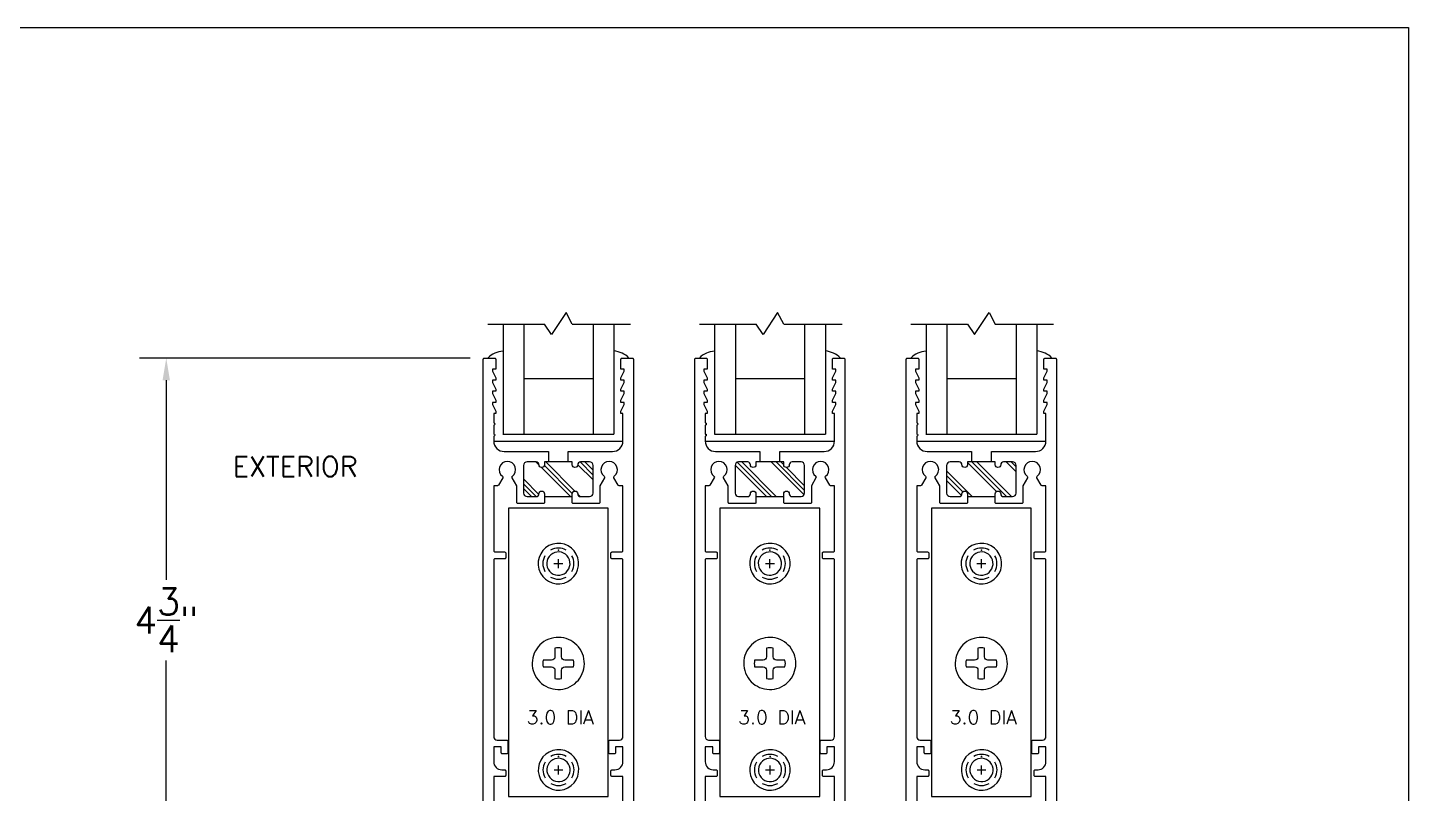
# Model space of a CAD drawing. Extents: x 0 to 79.8, y 0 to 38.2.
# Drawn here: x 17.3 to 29.75, y 31.35 to 38.25 of the extents above; entities that cross this region are included whole.
import ezdxf
from ezdxf.enums import TextEntityAlignment as Align

# ---------------------------------------------------------------- set-up
doc = ezdxf.new("R2010")
doc.units = 0
doc.header["$MEASUREMENT"] = 0
doc.layers.get('0').update_dxf_attribs({"linetype": 'CONTINUOUS'})
doc.layers.get('DEFPOINTS').update_dxf_attribs({"color": 1, "linetype": 'CONTINUOUS'})
for name, color, linetype in [('GLASS-VINYL', 7, 'CONTINUOUS'), ('HARDWARE', 7, 'CONTINUOUS'), ('TEXT', 7, 'CONTINUOUS'), ('TITLE-BLOCK', 7, 'CONTINUOUS'), ('VENT', 5, 'CONTINUOUS')]:
    doc.layers.add(name, color=color, linetype=linetype)
doc.layers.add('VP', color=40, linetype='CONTINUOUS', plot=False)
doc.styles.get("Standard").update_dxf_attribs({"font": 'simplex.shx'})
doc.dimstyles.new('QUARTER HORIZONTAL', dxfattribs={"dimscale": 4, "dimtxt": 0.06, "dimasz": 0.05, "dimexe": 0.06, "dimexo": 0.032, "dimgap": 0.021, "dimtad": 0, "dimtih": 1, "dimtoh": 1, "dimdec": 4, "dimzin": 4, "dimdsep": 46, "dimlunit": 5, "dimtxsty": 'Standard', "dimcen": 0.09, "dimadec": 0, "dimazin": 1, "dimtfac": 1, "dimtdec": 4, "dimtofl": 0, "dimtmove": 0, "dimatfit": 3, "dimfxl": 0, "dimtolj": 1, "dimtzin": 0, "dimarcsym": 0})

# ---------------------------------------------------------------- blocks, each defined once
blk = doc.blocks.new('*D208')
at = {"layer": 'DEFPOINTS', "color": 0}
for p in [(18.547, 35.27), (21.416, 35.27), (19.812, 30.542)]:
    blk.add_point(p, dxfattribs=at)
at = {"layer": 'TITLE-BLOCK', "color": 0, "lineweight": -2}
for p, q in [((21.288, 35.27), (18.307, 35.27)), ((18.547, 35.07), (18.547, 33.27)), ((18.547, 30.742), (18.547, 32.542)), ((19.684, 30.542), (18.307, 30.542))]:
    blk.add_line(p, q, dxfattribs=at)
at = {"layer": 'TITLE-BLOCK', "color": 0}
for points in [[(18.514, 35.07), (18.58, 35.07), (18.547, 35.27)], [(18.514, 30.742), (18.58, 30.742), (18.547, 30.542)]]:
    blk.add_solid(points, dxfattribs=at)
at = {"layer": 'TITLE-BLOCK', "color": 0, "insert": (18.547, 32.906), "char_height": 0.24, "attachment_point": 5}
blk.add_mtext('\\A1;4{\\H1x;\\S3/4;}"', dxfattribs=at)
blk = doc.blocks.new('3310-Thermal Mammoth B Rail')
at = {"linetype": 'Continuous'}
h = blk.add_hatch(dxfattribs=at)
h.set_pattern_fill('PLAST', angle=45, style=0)
h.paths.add_polyline_path([(-0.15, 0.324), (-0.151, 0.324, -0.414214), (-0.175, 0.348), (-0.175, 0.374), (-0.282, 0.374, 0.414214), (-0.313, 0.343), (-0.313, 0.093, 0.414214), (-0.282, 0.062), (-0.2, 0.062, 0.414214), (-0.175, 0.087), (-0.175, 0.088, -0.414214), (-0.151, 0.112), (-0.15, 0.112, -0.414214), (-0.125, 0.087), (-0.125, 0.062), (0.125, 0.062), (0.125, 0.087, -0.414214), (0.15, 0.112), (0.151, 0.112, -0.414214), (0.175, 0.088), (0.175, 0.087, 0.414214), (0.2, 0.062), (0.282, 0.062, 0.414214), (0.313, 0.093), (0.313, 0.343, 0.414214), (0.282, 0.374), (0.175, 0.374), (0.175, 0.348, -0.414214), (0.151, 0.324), (0.15, 0.324, -0.414214), (0.125, 0.349), (0.125, 0.374), (-0.125, 0.374), (-0.125, 0.349, -0.414214)])
at = {"color": 7}
for p, q in [((-0.125, 0.374), (0.125, 0.374)), ((0.125, 0.062), (-0.125, 0.062))]:
    blk.add_line(p, q, dxfattribs=at)
at = {"ltscale": 0.25}
blk.add_lwpolyline([(-0.089, 0.374), (-0.089, 0.468), (-0.488, 0.468, -0.414214), (-0.582, 0.562), (-0.582, 0.811), (-0.564, 0.811), (-0.564, 0.831), (-0.594, 0.891), (-0.594, 0.911), (-0.564, 0.911), (-0.564, 0.931), (-0.594, 0.991), (-0.594, 1.011), (-0.564, 1.011), (-0.564, 1.031), (-0.594, 1.091), (-0.594, 1.111), (-0.564, 1.111), (-0.564, 1.131), (-0.594, 1.191), (-0.594, 1.211), (-0.564, 1.211), (-0.564, 1.301, 0.414214), (-0.574, 1.311), (-0.666, 1.311, 0.414214), (-0.676, 1.301), (-0.676, -3.96, 0.414214), (-0.666, -3.97), (-0.592, -3.97, 0.414214), (-0.582, -3.96), (-0.582, -2.462), (-0.484, -2.462, 0.414214), (-0.474, -2.452), (-0.474, -2.41, 0.414214), (-0.484, -2.4), (-0.51, -2.4, -0.414214), (-0.582, -2.328), (-0.582, -2.195), (-0.514, -2.195), (-0.514, -2.248, 0.414214), (-0.504, -2.258), (-0.464, -2.258, 0.414214), (-0.454, -2.248), (-0.454, -2.143, 0.414214), (-0.464, -2.133), (-0.551, -2.133, -0.414214), (-0.582, -2.102), (-0.582, -0.509, -0.414214), (-0.572, -0.499), (-0.484, -0.499, 0.414214), (-0.474, -0.489), (-0.474, -0.447, 0.414214), (-0.484, -0.437), (-0.572, -0.437, -0.414214), (-0.582, -0.427), (-0.582, 0.16), (-0.547, 0.16, 0.267949), (-0.539, 0.165), (-0.5, 0.232, 0.380082), (-0.502, 0.245, -3.00994), (-0.413, 0.245, 0.380082), (-0.415, 0.232), (-0.374, 0.16), (-0.374, 0.01, 0.414214), (-0.364, 0), (-0.134, 0, 0.414214), (-0.124, 0.01), (-0.124, 0.087, 0.414214), (-0.149, 0.112, 0.414214), (-0.174, 0.087, -0.414214), (-0.199, 0.062), (-0.281, 0.062, -0.414214), (-0.312, 0.093), (-0.312, 0.343, -0.414214), (-0.281, 0.374), (-0.199, 0.374, -0.414214), (-0.174, 0.349, 0.414214), (-0.149, 0.324, 0.414214), (-0.124, 0.349), (-0.124, 0.374), (0.001, 0.374), (0.126, 0.374), (0.126, 0.349, 0.414214), (0.151, 0.324, 0.414214), (0.176, 0.349, -0.414214), (0.201, 0.374), (0.283, 0.374, -0.414214), (0.314, 0.343), (0.314, 0.093, -0.414214), (0.283, 0.062), (0.201, 0.062, -0.414214), (0.176, 0.087, 0.414214), (0.151, 0.112, 0.414214), (0.126, 0.087), (0.126, 0.01, 0.414214), (0.136, 0), (0.366, 0, 0.414214), (0.376, 0.01), (0.376, 0.16), (0.418, 0.232, 0.380082), (0.416, 0.245, -3.00994), (0.505, 0.245, 0.380082), (0.503, 0.232), (0.542, 0.165, 0.267949), (0.55, 0.16), (0.584, 0.16), (0.584, -0.427, -0.414214), (0.574, -0.437), (0.486, -0.437, 0.414214), (0.476, -0.447), (0.476, -0.489, 0.414214), (0.486, -0.499), (0.574, -0.499, -0.414214), (0.584, -0.509), (0.584, -2.102, -0.414214), (0.553, -2.133), (0.466, -2.133, 0.414214), (0.456, -2.143), (0.456, -2.248, 0.414214), (0.466, -2.258), (0.506, -2.258, 0.414214), (0.516, -2.248), (0.516, -2.195), (0.584, -2.195), (0.584, -2.328, -0.414214), (0.512, -2.4), (0.486, -2.4, 0.414214), (0.476, -2.41), (0.476, -2.452, 0.414214), (0.486, -2.462), (0.584, -2.462), (0.584, -3.96, 0.414214), (0.594, -3.97), (0.668, -3.97, 0.414214), (0.678, -3.96), (0.678, 1.301, 0.414214), (0.668, 1.311), (0.576, 1.311, 0.414214), (0.566, 1.301), (0.566, 1.211), (0.596, 1.211), (0.596, 1.191), (0.566, 1.131), (0.566, 1.111), (0.596, 1.111), (0.596, 1.091), (0.566, 1.031), (0.566, 1.011), (0.596, 1.011), (0.596, 0.991), (0.566, 0.931), (0.566, 0.911), (0.596, 0.911), (0.596, 0.891), (0.566, 0.831), (0.566, 0.811), (0.584, 0.811), (0.584, 0.726, 1), (0.584, 0.706), (0.584, 0.626, 1), (0.584, 0.606), (0.584, 0.562, -0.414214), (0.49, 0.468), (0.091, 0.468), (0.091, 0.374)], format="xyb", dxfattribs=at)

msp = doc.modelspace()

# ---------------------------------------------------------------- linework, layer by layer
at = {"layer": 'GLASS-VINYL'}
for p, q in [((22.1535342, 35.6787758), (22.0230211, 35.4822485)), ((22.209346, 35.5745099), (22.1535342, 35.6787758)), ((24.0615342, 35.6787758), (23.9310211, 35.4822485)), ((24.117346, 35.5745099), (24.0615342, 35.6787758)), ((21.4489958, 35.5745099), (21.959346, 35.5745099)), ((21.585386, 35.5745099), (21.585386, 34.5840498)), ((21.772886, 35.5745099), (21.772886, 34.5840498)), ((22.0230211, 35.4822485), (21.959346, 35.5745099)), ((22.209346, 35.5745099), (22.7358644, 35.5745099)), ((22.397886, 35.5745099), (22.397886, 34.5840498)), ((22.585386, 35.5745099), (22.585386, 34.5840498)), ((23.3569958, 35.5745099), (23.867346, 35.5745099)), ((23.493386, 35.5745099), (23.493386, 34.5840498)), ((23.680886, 35.5745099), (23.680886, 34.5840498)), ((23.9310211, 35.4822485), (23.867346, 35.5745099)), ((24.117346, 35.5745099), (24.6438644, 35.5745099)), ((24.305886, 35.5745099), (24.305886, 34.5840498)), ((24.493386, 35.5745099), (24.493386, 34.5840498)), ((25.401386, 35.5745114), (25.401386, 34.5840512)), ((25.588886, 35.5745114), (25.588886, 34.5840512)), ((26.213886, 35.5745114), (26.213886, 34.5840512)), ((26.401386, 35.5745114), (26.401386, 34.5840512)), ((21.7719189, 35.0842196), (22.3969189, 35.0842196)), ((23.6799189, 35.0842196), (24.3049189, 35.0842196)), ((25.5879189, 35.0842211), (26.2129189, 35.0842211)), ((21.5043878, 34.5216498), (22.6643772, 34.5216498)), ((21.5844189, 34.5840498), (22.5844189, 34.5840498)), ((23.4123878, 34.5216498), (24.5723772, 34.5216498)), ((23.4924189, 34.5840498), (24.4924189, 34.5840498)), ((25.3203878, 34.5216512), (26.4803772, 34.5216512)), ((25.4004189, 34.5840512), (26.4004189, 34.5840512))]:
    msp.add_line(p, q, dxfattribs=at)
msp.add_lwpolyline([(25.2649958, 35.5745099), (25.775346, 35.5745099), (25.8390211, 35.4822485), (25.9695342, 35.6787758), (26.025346, 35.5745099), (26.5518644, 35.5745099)], dxfattribs=at)
for centre, start, end in [((21.6007286, 35.1135893), 94.28075472, 134.25264231), ((22.5660679, 35.1156916), 44.93562748, 85.18225687), ((23.5087286, 35.1135893), 94.28075472, 134.25264231), ((24.4740679, 35.1156916), 44.93562748, 85.18225687), ((25.4167286, 35.1135908), 94.28075472, 134.25264231), ((26.3820679, 35.1156931), 44.93562748, 85.18225687)]:
    msp.add_arc(centre, 0.2185, start, end, dxfattribs=at)
at = {"layer": 'HARDWARE', "linetype": 'Continuous'}
for p, q in [((22.0443816, 33.4170213), (22.1243816, 33.4170213)), ((22.0843816, 33.3770213), (22.0843816, 33.4570213)), ((23.9523816, 33.4170213), (24.0323816, 33.4170213)), ((23.9923816, 33.3770213), (23.9923816, 33.4570213)), ((25.8603816, 33.4170227), (25.9403816, 33.4170227)), ((25.9003816, 33.3770227), (25.9003816, 33.4570227)), ((22.0453152, 31.5570213), (22.1253152, 31.5570213)), ((22.0853152, 31.5170213), (22.0853152, 31.5970213)), ((23.9533152, 31.5570213), (24.0333152, 31.5570213)), ((23.9933152, 31.5170213), (23.9933152, 31.5970213)), ((25.8613152, 31.5570227), (25.9413152, 31.5570227)), ((25.9013152, 31.5170227), (25.9013152, 31.5970227))]:
    msp.add_line(p, q, dxfattribs=at)
at = {"layer": 'HARDWARE', "color": 7}
for points in [[(21.6334143, 33.9170213), (21.6334143, 31.3170213), (22.5334143, 31.3170213), (22.5334143, 33.9170213)], [(23.5414143, 33.9170213), (23.5414143, 31.3170213), (24.4414143, 31.3170213), (24.4414143, 33.9170213)], [(25.4494143, 33.9170227), (25.4494143, 31.3170227), (26.3494143, 31.3170227), (26.3494143, 33.9170227)]]:
    msp.add_lwpolyline(points, close=True, dxfattribs=at)
for points in [[(22.1134143, 32.3799975), (22.1134143, 32.4570213, -0.4142135624), (22.1434143, 32.4870213), (22.2204381, 32.4870213, 0.1081887187), (22.2204381, 32.5470213), (22.1434143, 32.5470213, -0.4142135624), (22.1134143, 32.5770213), (22.1134143, 32.654045, 0.1081887187), (22.0534143, 32.654045), (22.0534143, 32.5770213, -0.4142135624), (22.0234143, 32.5470213), (21.9463905, 32.5470213, 0.1081887187), (21.9463905, 32.4870213), (22.0234143, 32.4870213, -0.4142135624), (22.0534143, 32.4570213), (22.0534143, 32.3799975, 0.1081887187)], [(24.0214143, 32.3799975), (24.0214143, 32.4570213, -0.4142135624), (24.0514143, 32.4870213), (24.1284381, 32.4870213, 0.1081887187), (24.1284381, 32.5470213), (24.0514143, 32.5470213, -0.4142135624), (24.0214143, 32.5770213), (24.0214143, 32.654045, 0.1081887187), (23.9614143, 32.654045), (23.9614143, 32.5770213, -0.4142135624), (23.9314143, 32.5470213), (23.8543905, 32.5470213, 0.1081887187), (23.8543905, 32.4870213), (23.9314143, 32.4870213, -0.4142135624), (23.9614143, 32.4570213), (23.9614143, 32.3799975, 0.1081887187)], [(25.9294143, 32.3799989), (25.9294143, 32.4570227, -0.4142135624), (25.9594143, 32.4870227), (26.0364381, 32.4870227, 0.1081887187), (26.0364381, 32.5470227), (25.9594143, 32.5470227, -0.4142135624), (25.9294143, 32.5770227), (25.9294143, 32.6540465, 0.1081887187), (25.8694143, 32.6540465), (25.8694143, 32.5770227, -0.4142135624), (25.8394143, 32.5470227), (25.7623905, 32.5470227, 0.1081887187), (25.7623905, 32.4870227), (25.8394143, 32.4870227, -0.4142135624), (25.8694143, 32.4570227), (25.8694143, 32.3799989, 0.1081887187)]]:
    msp.add_lwpolyline(points, format="xyb", close=True, dxfattribs=at)
for centre, radius, start, end in [((22.0843816, 33.4170213), 0.1825025, 106.16900077, 106.13779483), ((22.0843816, 33.4170213), 0.1050014, 131.02314116, 130.98281179), ((23.9923816, 33.4170213), 0.1825025, 106.16900077, 106.13779483), ((23.9923816, 33.4170213), 0.1050014, 131.02314116, 130.98281179), ((25.9003816, 33.4170227), 0.1825025, 106.16900077, 106.13779483), ((25.9003816, 33.4170227), 0.1050014, 131.02314116, 130.98281179), ((22.0834143, 32.5170213), 0.2350019, 117.46680488, 117.43087992), ((23.9914143, 32.5170213), 0.2350019, 117.46680488, 117.43087992), ((25.8994143, 32.5170227), 0.2350019, 117.46680488, 117.43087992), ((22.0853152, 31.5570213), 0.1825025, 106.16900077, 106.13779483), ((22.0853152, 31.5570213), 0.1050014, 131.02314116, 130.98281179), ((23.9933152, 31.5570213), 0.1825025, 106.16900077, 106.13779483), ((23.9933152, 31.5570213), 0.1050014, 131.02314116, 130.98281179), ((25.9013152, 31.5570227), 0.1825025, 106.16900077, 106.13779483), ((25.9013152, 31.5570227), 0.1050014, 131.02314116, 130.98281179)]:
    msp.add_arc(centre, radius, start, end, dxfattribs=at)
at = {"layer": 'HARDWARE', "color": 7, "linetype": 'Continuous'}
for centre, start, end in [((22.0843816, 33.4170213), 60, 120), ((23.9923816, 33.4170213), 60, 120), ((25.9003816, 33.4170227), 60, 120), ((22.0843816, 33.4170213), 150, 210), ((22.0843816, 33.4170213), 330, 30), ((23.9923816, 33.4170213), 150, 210), ((23.9923816, 33.4170213), 330, 30), ((25.9003816, 33.4170227), 150, 210), ((25.9003816, 33.4170227), 330, 30), ((22.0843816, 33.4170213), 240, 300), ((23.9923816, 33.4170213), 240, 300), ((25.9003816, 33.4170227), 240, 300), ((22.0853152, 31.5570213), 60, 120), ((23.9933152, 31.5570213), 60, 120), ((25.9013152, 31.5570227), 60, 120), ((22.0853152, 31.5570213), 150, 210), ((22.0853152, 31.5570213), 330, 30), ((23.9933152, 31.5570213), 150, 210), ((23.9933152, 31.5570213), 330, 30), ((25.9013152, 31.5570227), 150, 210), ((25.9013152, 31.5570227), 330, 30), ((22.0853152, 31.5570213), 240, 300), ((23.9933152, 31.5570213), 240, 300), ((25.9013152, 31.5570227), 240, 300)]:
    msp.add_arc(centre, 0.1402649, start, end, dxfattribs=at)
at = {"layer": 'HARDWARE', "color": 7, "linetype": 'ByBlock'}
for p in [(22.0843816, 33.5370229), (23.9923816, 33.5370229), (25.9003816, 33.5370243), (22.0853152, 31.6770229), (23.9933152, 31.6770229), (25.9013152, 31.6770243)]:
    msp.add_point(p, dxfattribs=at)
at = {"layer": 'VP'}
msp.add_lwpolyline([(0, 38.248), (29.752, 38.248), (29.752, 0), (0, 0)], close=True, dxfattribs=at)

# ---------------------------------------------------------------- block references
at = {"layer": 'VENT', "xscale": -1}
for p in [(22.0849143, 33.9590208), (23.9929143, 33.9590208), (25.9009143, 33.9590222)]:
    msp.add_blockref('3310-Thermal Mammoth B Rail', p, dxfattribs=at)

# ---------------------------------------------------------------- texts
at = {"layer": 'HARDWARE'}
for p in [(22.1006594, 31.9683106), (24.0086594, 31.9683106), (25.9166594, 31.9683121)]:
    msp.add_text('3.0 DIA', height=0.125, dxfattribs=at).set_placement(p, align=Align.CENTER)
at = {"layer": 'TEXT'}
msp.add_text('EXTERIOR', height=0.18, dxfattribs=at).set_placement((19.1465959, 34.2016961))

# ---------------------------------------------------------------- dimensions: what is measured, and where the dimension line sits
at = {"layer": 'TITLE-BLOCK'}
dim = msp.add_linear_dim(base=(18.5471355, 35.2700208), p1=(19.8121385, 30.5420213), p2=(21.4164143, 35.2700208), angle=90, dimstyle='QUARTER HORIZONTAL', override={"dimpost": '"'}, dxfattribs=at)
dim.commit()
dim.dimension.update_dxf_attribs({"geometry": '*D208', "text_midpoint": (18.5471355, 32.906021)})

doc.saveas('drawing.dxf')
